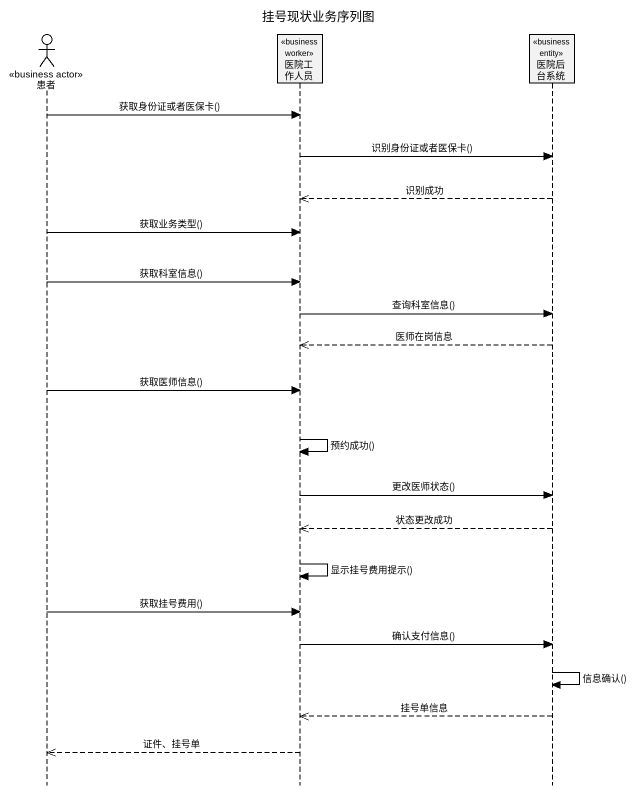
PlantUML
@startuml
title 挂号现状业务序列图
hide footbox
actor 患者 <<business actor>>
participant 医院工作人员 <<business worker>>
participant 医院后台系统 <<business entity>>

患者 -> 医院工作人员 : 获取身份证或者医保卡()
医院工作人员 -> 医院后台系统 : 识别身份证或者医保卡()
医院后台系统 -->> 医院工作人员 : 识别成功
患者 -> 医院工作人员 : 获取业务类型()
患者 -> 医院工作人员 : 获取科室信息()
医院工作人员 -> 医院后台系统 : 查询科室信息()
医院后台系统 -->> 医院工作人员 : 医师在岗信息
患者 -> 医院工作人员 : 获取医师信息()
医院工作人员 -> 医院工作人员 : 预约成功()
医院工作人员 -> 医院后台系统 : 更改医师状态()
医院后台系统 -->> 医院工作人员 : 状态更改成功
医院工作人员 -> 医院工作人员 : 显示挂号费用提示()
患者 -> 医院工作人员 : 获取挂号费用()
医院工作人员 -> 医院后台系统 : 确认支付信息()
医院后台系统 -> 医院后台系统 : 信息确认()
医院后台系统 -->> 医院工作人员 : 挂号单信息
医院工作人员 -->> 患者 : 证件、挂号单
@enduml
